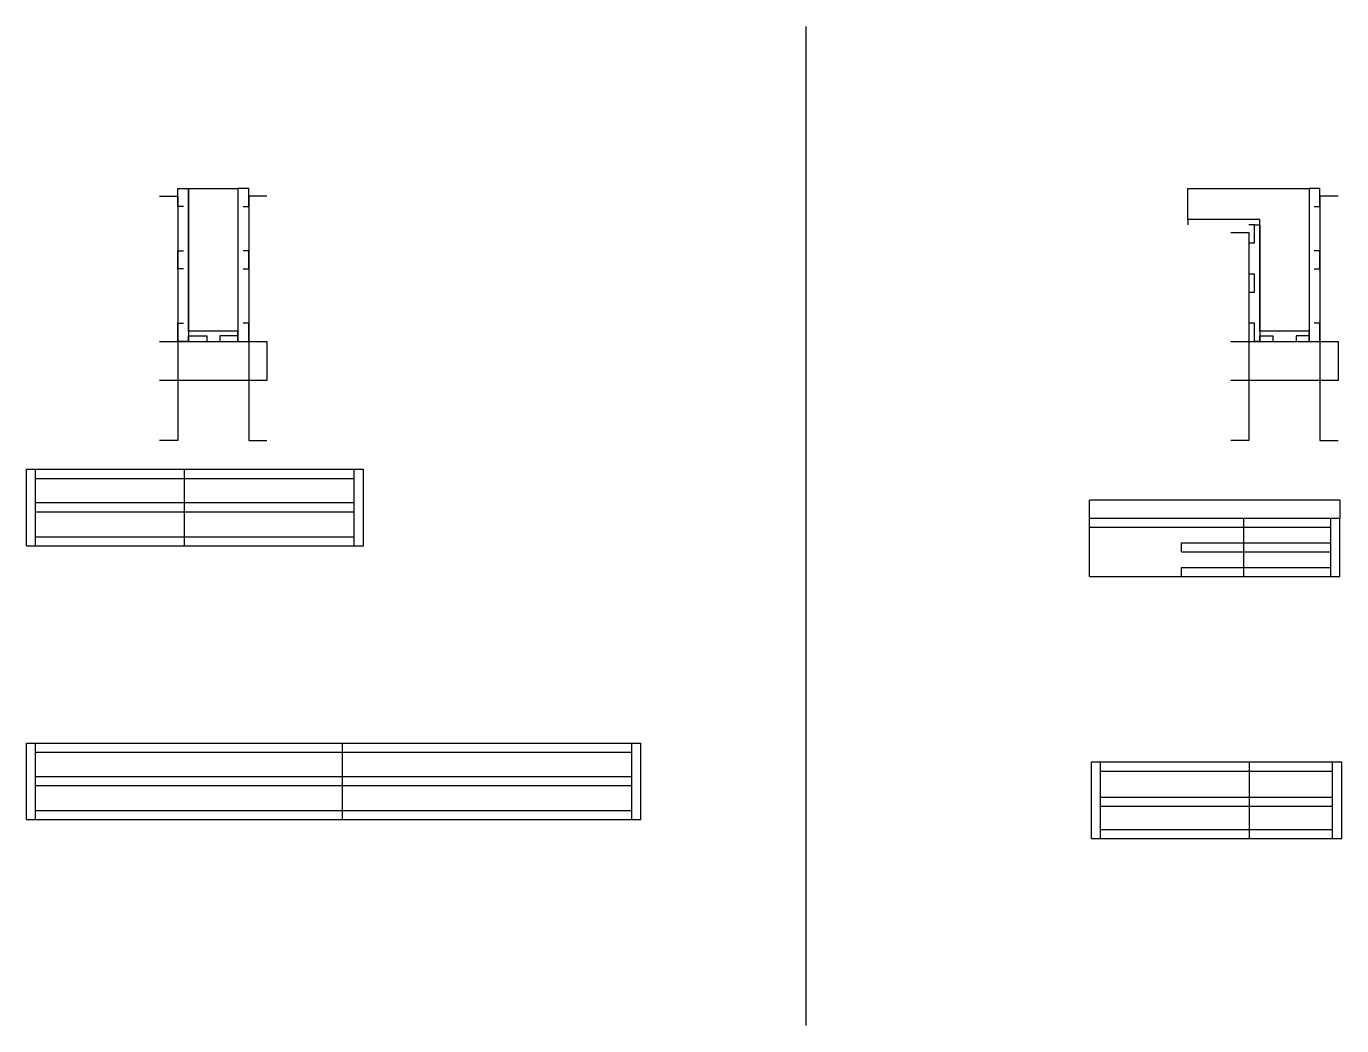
# Model space of a CAD drawing. Header units: metres. Extents: x 3050 to 4065, y 567 to 1338.
import ezdxf

# ---------------------------------------------------------------- set-up
doc = ezdxf.new("R2010")
doc.units = ezdxf.units.M
for name, color, linetype in [('CONCRETO', 7, 'Continuous'), ('COTA', 7, 'Continuous'), ('Madeira', 7, 'Continuous'), ('Painéis', 7, 'Continuous'), ('SARR_2.2x7', 7, 'Continuous'), ('SARR_3.5x7', 7, 'Continuous')]:
    doc.layers.add(name, color=color, linetype=linetype)

msp = doc.modelspace()

# ---------------------------------------------------------------- linework, layer by layer
at = {"layer": 'CONCRETO', "color": 7, "lineweight": 25}
for points in [[(3175.7, 1212.6), (3175.7, 1212.6), (3213.7, 1212.6), (3213.7, 1184.6), (3213.7, 1184.6), (3213.7, 1102.6), (3175.7, 1102.6), (3175.7, 1212.6)], [(3946.4, 1188.6), (3946.4, 1212.6), (4002, 1212.6), (4002, 1212.6), (4040, 1212.6), (4040, 1102.6), (4002, 1102.6), (4002, 1188.6)]]:
    msp.add_lwpolyline(points, dxfattribs=at)
at = {"layer": 'COTA', "color": 7, "lineweight": 25}
for p, q in [((3651.8, 1337.6), (3651.8, 566.9)), ((3870.7, 958.3), (3870.7, 972.3)), ((4063.7, 972.3), (3870.7, 972.3)), ((4063.7, 972.3), (4063.7, 958.3))]:
    msp.add_line(p, q, dxfattribs=at)
at = {"layer": 'Madeira', "color": 7, "lineweight": 25}
for points in [[(3171.7, 1198.6), (3167.3, 1198.6), (3167.3, 1212.6), (3171.7, 1212.6)], [(3217.7, 1198.6), (3222.1, 1198.6), (3222.1, 1212.6), (3217.7, 1212.6)], [(4044, 1198.6), (4048.4, 1198.6), (4048.4, 1212.6), (4044, 1212.6)], [(3993.6, 1170.6), (3998, 1170.6), (3998, 1184.6), (3993.6, 1184.6)], [(3171.7, 1150.6), (3167.3, 1150.6), (3167.3, 1164.6), (3171.7, 1164.6)], [(3217.7, 1150.6), (3222.1, 1150.6), (3222.1, 1164.6), (3217.7, 1164.6)], [(4044, 1150.6), (4048.4, 1150.6), (4048.4, 1164.6), (4044, 1164.6)], [(3993.6, 1132.6), (3998, 1132.6), (3998, 1146.6), (3993.6, 1146.6)], [(3171.7, 1094.6), (3167.3, 1094.6), (3167.3, 1108.6), (3171.7, 1108.6)], [(3217.7, 1094.6), (3222.1, 1094.6), (3222.1, 1108.6), (3217.7, 1108.6)], [(3993.6, 1094.6), (3998, 1094.6), (3998, 1108.6), (3993.6, 1108.6)], [(4044, 1094.6), (4048.4, 1094.6), (4048.4, 1108.6), (4044, 1108.6)], [(3175.7, 1094.6), (3175.7, 1099), (3189.7, 1099), (3189.7, 1094.6)], [(3213.7, 1094.6), (3213.7, 1099), (3199.7, 1099), (3199.7, 1094.6)], [(4002, 1094.6), (4002, 1099), (4012, 1099), (4012, 1094.6)], [(4040, 1094.6), (4040, 1099), (4030, 1099), (4030, 1094.6)]]:
    msp.add_lwpolyline(points, dxfattribs=at)
at = {"layer": 'Painéis', "color": 7, "lineweight": 25}
for p, q in [((3050.5, 996), (3310.5, 996)), ((3050.5, 937), (3050.5, 996)), ((3172.5, 937), (3172.5, 996)), ((3310.5, 937), (3310.5, 996)), ((3870.7, 958.3), (4063.7, 958.3)), ((3870.7, 913.3), (3870.7, 958.3)), ((3989.7, 913.3), (3989.7, 958.3)), ((4063.7, 913.3), (4063.7, 958.3)), ((3050.5, 937), (3310.5, 937)), ((3870.7, 913.3), (4063.7, 913.3)), ((3050.5, 784.8), (3524.5, 784.8)), ((3050.5, 725.8), (3050.5, 784.8)), ((3294.5, 725.8), (3294.5, 784.8)), ((3524.5, 725.8), (3524.5, 784.8)), ((3872.2, 770.3), (4065.2, 770.3)), ((3872.2, 711.3), (3872.2, 770.3)), ((3994.2, 711.3), (3994.2, 770.3)), ((4065.2, 711.3), (4065.2, 770.3)), ((3050.5, 725.8), (3524.5, 725.8)), ((3872.2, 711.3), (4065.2, 711.3))]:
    msp.add_line(p, q, dxfattribs=at)
for points in [[(3171.7, 1212.6), (3175.7, 1212.6), (3175.7, 1094.6), (3171.7, 1094.6)], [(3217.7, 1212.6), (3213.7, 1212.6), (3213.7, 1094.6), (3217.7, 1094.6)], [(4044, 1212.6), (4040, 1212.6), (4040, 1094.6), (4044, 1094.6)], [(4002, 1184.6), (4002, 1188.6), (3946.4, 1188.6), (3946.4, 1184.6)], [(3998, 1184.6), (4002, 1184.6), (4002, 1094.6), (3998, 1094.6)], [(3213.7, 1099), (3213.7, 1102.6), (3175.7, 1102.6), (3175.7, 1099)], [(4040, 1099), (4040, 1102.6), (4002, 1102.6), (4002, 1099)]]:
    msp.add_lwpolyline(points, dxfattribs=at)
at = {"layer": 'SARR_2.2x7', "color": 7, "lineweight": 25}
for p, q in [((3057.5, 937), (3057.5, 996)), ((3303.5, 937), (3303.5, 996)), ((3057.5, 989), (3172.5, 989)), ((3172.5, 989), (3303.5, 989)), ((3057.5, 970.3), (3172.5, 970.3)), ((3172.5, 970.3), (3303.5, 970.3)), ((3057.5, 963.3), (3172.5, 963.3)), ((3172.5, 963.3), (3303.5, 963.3)), ((4056.7, 913.3), (4056.7, 958.3)), ((3057.5, 944), (3172.5, 944)), ((3172.5, 944), (3303.5, 944)), ((3870.7, 951.3), (3989.7, 951.3)), ((3989.7, 951.3), (4056.7, 951.3)), ((3941.7, 932.3), (3941.7, 939.3)), ((3941.7, 939.3), (3989.7, 939.3)), ((3989.7, 939.3), (4056.7, 939.3)), ((3941.7, 932.3), (3989.7, 932.3)), ((3989.7, 932.3), (4056.7, 932.3)), ((3941.7, 913.3), (3941.7, 920.3)), ((3941.7, 920.3), (3989.7, 920.3)), ((3989.7, 920.3), (4056.7, 920.3)), ((3057.5, 725.8), (3057.5, 784.8)), ((3517.5, 725.8), (3517.5, 784.8)), ((3057.5, 777.8), (3294.5, 777.8)), ((3294.5, 777.8), (3517.5, 777.8)), ((3879.2, 711.3), (3879.2, 770.3)), ((3879.2, 763.3), (3994.2, 763.3)), ((3994.2, 763.3), (4058.2, 763.3)), ((4058.2, 711.3), (4058.2, 770.3)), ((3057.5, 759.1), (3294.5, 759.1)), ((3057.5, 752.1), (3294.5, 752.1)), ((3294.5, 759.1), (3517.5, 759.1)), ((3294.5, 752.1), (3517.5, 752.1)), ((3879.2, 743.2), (3994.2, 743.2)), ((3994.2, 743.2), (4058.2, 743.2)), ((3057.5, 732.8), (3294.5, 732.8)), ((3294.5, 732.8), (3517.5, 732.8)), ((3879.2, 736.2), (3994.2, 736.2)), ((3994.2, 736.2), (4058.2, 736.2)), ((3879.2, 718.3), (3994.2, 718.3)), ((3994.2, 718.3), (4058.2, 718.3))]:
    msp.add_line(p, q, dxfattribs=at)
at = {"layer": 'SARR_3.5x7', "color": 7, "lineweight": 25}
for points in [[(3153.3, 1206.6), (3167.3, 1206.6), (3167.3, 1018.2), (3153.3, 1018.2)], [(3236.1, 1206.6), (3222.1, 1206.6), (3222.1, 1018.2), (3236.1, 1018.2)], [(4062.4, 1206.6), (4048.4, 1206.6), (4048.4, 1018.2), (4062.4, 1018.2)], [(3979.6, 1178.6), (3993.6, 1178.6), (3993.6, 1018.2), (3979.6, 1018.2)], [(3153.3, 1094.6), (3236.1, 1094.6), (3236.1, 1064.6), (3153.3, 1064.6)], [(3979.6, 1094.6), (4062.4, 1094.6), (4062.4, 1064.6), (3979.6, 1064.6)]]:
    msp.add_lwpolyline(points, dxfattribs=at)

doc.saveas('drawing.dxf')
